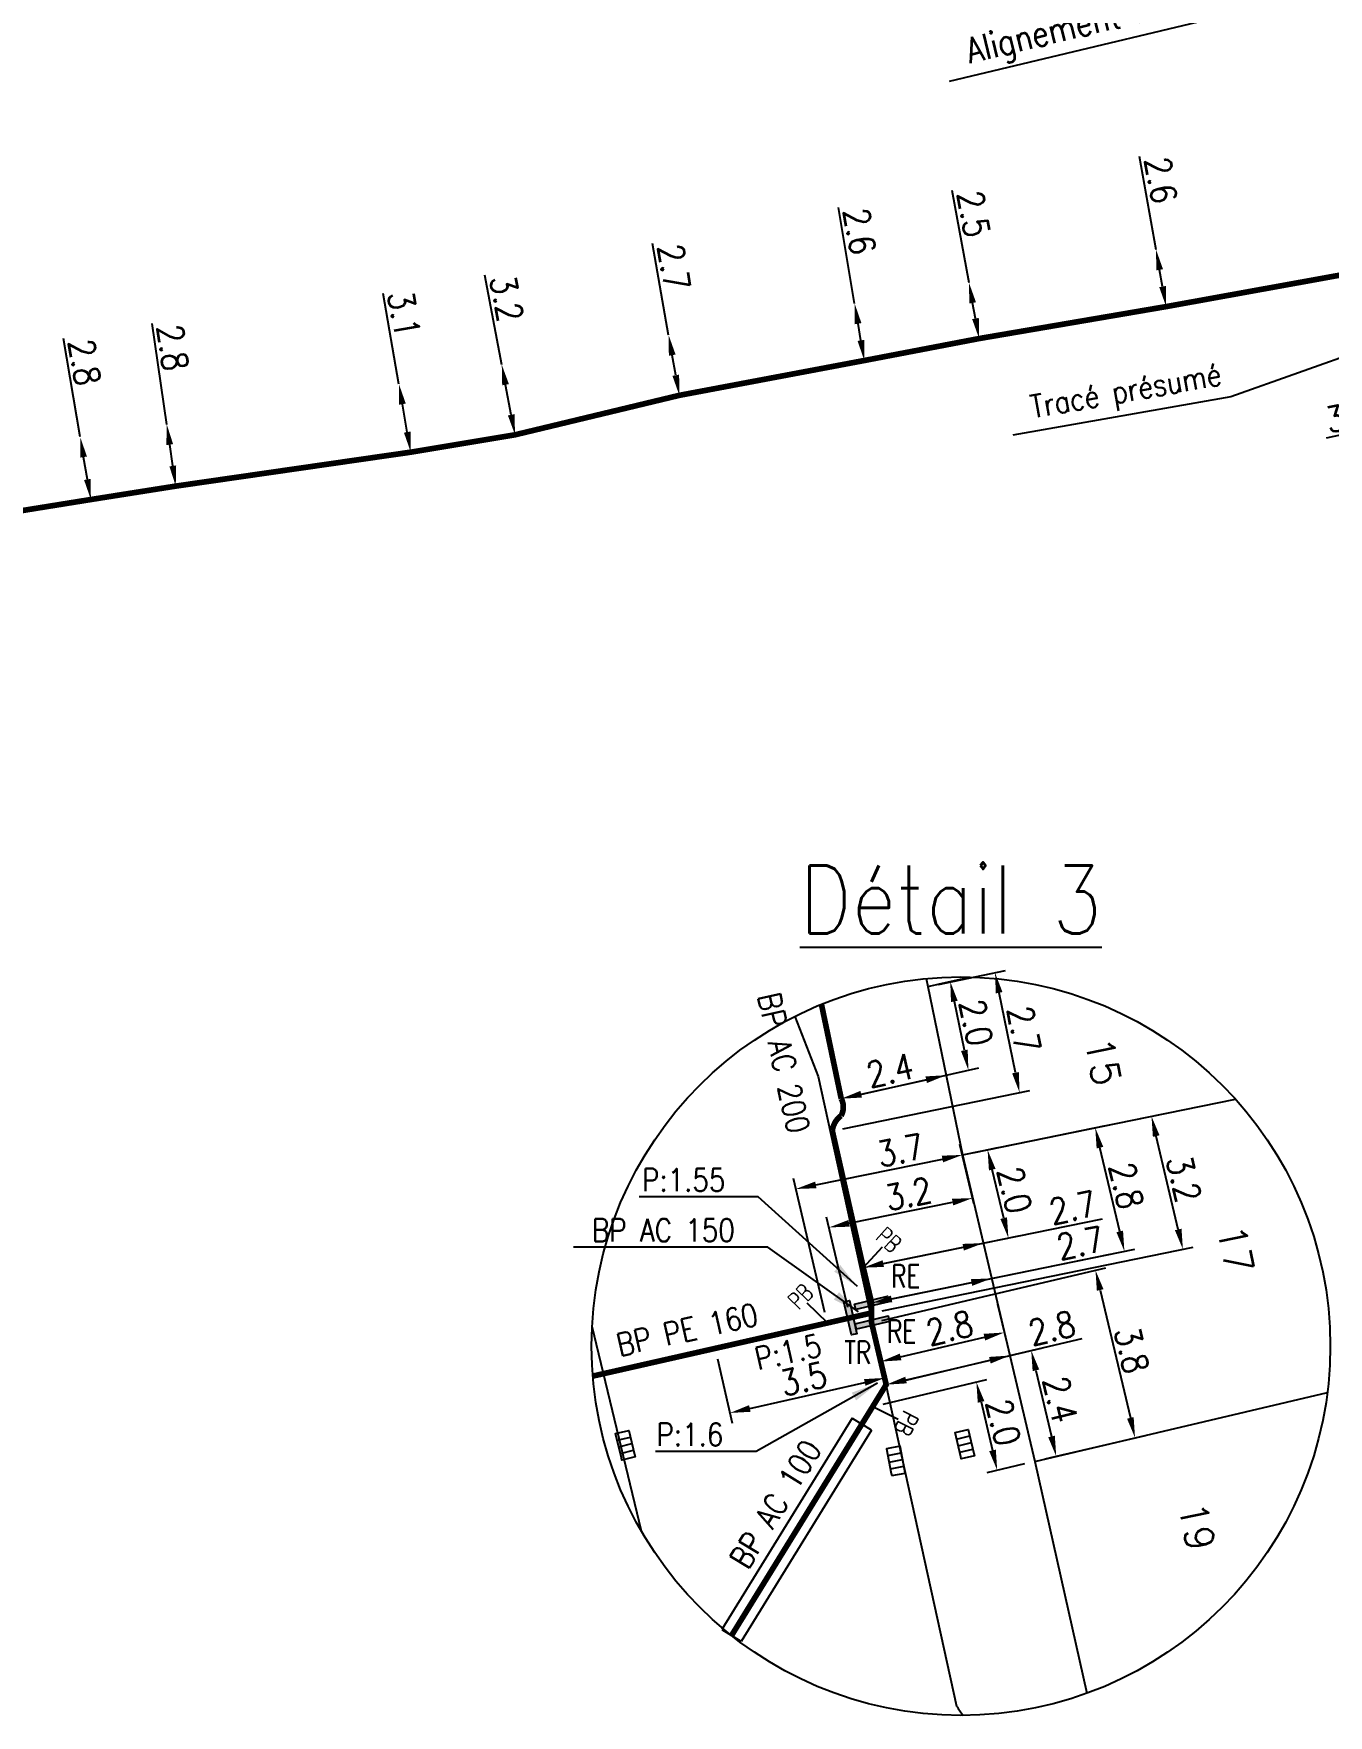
# Model space of a CAD drawing. Header units: millimetres. Extents: x 185000 to 186000, y 127990 to 129010.
# Drawn here: x 185360.6 to 185417.7, y 128002.5 to 128076.7 of the extents above; entities that cross this region are included whole.
import ezdxf
from ezdxf.enums import TextEntityAlignment as Align

# ---------------------------------------------------------------- set-up
doc = ezdxf.new("R2010")
doc.units = ezdxf.units.MM
doc.header["$PDMODE"] = 34
doc.linetypes.add('L_25_PE', pattern=[2000, 1000, 1000])
doc.layers.get('0').update_dxf_attribs({"linetype": 'CONTINUOUS'})
doc.layers.get('DEFPOINTS').update_dxf_attribs({"linetype": 'CONTINUOUS'})
for name, color, linetype in [('L_150', 1, 'CONTINUOUS'), ('L_340', 7, 'CONTINUOUS'), ('L_900', 7, 'CONTINUOUS')]:
    doc.layers.add(name, color=color, linetype=linetype)
doc.styles.add('G_ROMANS', font='ROMANS.SHX', dxfattribs={"width": 0.75})
doc.styles.get("Standard").update_dxf_attribs({"font": 'romans.shx', "width": 0.85})
doc.dimstyles.get("Standard").update_dxf_attribs({"dimtxt": 1.5, "dimasz": 1.2, "dimexe": 0.625, "dimexo": 0.625, "dimgap": 0.25, "dimtad": 1, "dimdec": 1, "dimzin": 0, "dimdsep": 46, "dimtxsty": 'Standard', "dimcen": -0.5, "dimadec": 0, "dimazin": 0, "dimtfac": 1, "dimtdec": 1, "dimtmove": 0, "dimatfit": 3, "dimfxl": 0, "dimtolj": 1, "dimtzin": 0, "dimarcsym": 0})

# ---------------------------------------------------------------- blocks, each defined once
blk = doc.blocks.new('*D2083')
at = {"layer": 'DEFPOINTS', "color": 0, "linetype": 'Continuous', "transparency": 16777216}
for p in [(185362.605, 128058.946), (185362.605, 128058.946), (185363.076, 128056.186)]:
    blk.add_point(p, dxfattribs=at)
at = {"layer": 'L_150', "color": 0, "linetype": 'Continuous', "lineweight": -2, "transparency": 16777216}
for p, q in [((185362.605, 128058.946), (185361.864, 128063.291)), ((185362.924, 128057.073), (185362.756, 128058.059))]:
    blk.add_line(p, q, dxfattribs=at)
at = {"layer": 'L_150', "color": 0, "linetype": 'Continuous', "transparency": 16777216}
for points in [[(185362.904, 128058.084), (185362.608, 128058.034), (185362.605, 128058.946)], [(185363.072, 128057.098), (185362.777, 128057.048), (185363.076, 128056.186)]]:
    blk.add_solid(points, dxfattribs=at)
at = {"layer": 'L_150', "color": 0, "linetype": 'Continuous', "transparency": 16777216, "insert": (185362.803, 128062.245), "char_height": 1.125, "attachment_point": 5, "rotation": 279.67708}
blk.add_mtext('\\A1;2.8', dxfattribs=at)
blk = doc.blocks.new('*D2084')
at = {"layer": 'DEFPOINTS', "color": 0, "linetype": 'Continuous', "transparency": 16777216}
for p in [(185366.426, 128059.5), (185366.426, 128059.5), (185366.821, 128056.778)]:
    blk.add_point(p, dxfattribs=at)
at = {"layer": 'L_150', "color": 0, "linetype": 'Continuous', "lineweight": -2, "transparency": 16777216}
for p, q in [((185366.426, 128059.5), (185365.78, 128063.959)), ((185366.691, 128057.669), (185366.555, 128058.609))]:
    blk.add_line(p, q, dxfattribs=at)
at = {"layer": 'L_150', "color": 0, "linetype": 'Continuous', "transparency": 16777216}
for points in [[(185366.704, 128058.631), (185366.407, 128058.588), (185366.426, 128059.5)], [(185366.84, 128057.691), (185366.543, 128057.648), (185366.821, 128056.778)]]:
    blk.add_solid(points, dxfattribs=at)
at = {"layer": 'L_150', "color": 0, "linetype": 'Continuous', "transparency": 16777216, "insert": (185366.692, 128062.889), "char_height": 1.125, "attachment_point": 5, "rotation": 278.25002}
blk.add_mtext('\\A1;2.8', dxfattribs=at)
blk = doc.blocks.new('*D2085')
at = {"layer": 'DEFPOINTS', "color": 0, "linetype": 'Continuous', "transparency": 16777216}
for p in [(185376.668, 128061.281), (185376.668, 128061.281), (185377.19, 128058.276)]:
    blk.add_point(p, dxfattribs=at)
at = {"layer": 'L_150', "color": 0, "linetype": 'Continuous', "lineweight": -2, "transparency": 16777216}
for p, q in [((185376.668, 128061.281), (185375.973, 128065.277)), ((185377.036, 128059.163), (185376.822, 128060.394))]:
    blk.add_line(p, q, dxfattribs=at)
at = {"layer": 'L_150', "color": 0, "linetype": 'Continuous', "transparency": 16777216}
for points in [[(185376.97, 128060.42), (185376.674, 128060.369), (185376.668, 128061.281)], [(185377.184, 128059.188), (185376.889, 128059.137), (185377.19, 128058.276)]]:
    blk.add_solid(points, dxfattribs=at)
at = {"layer": 'L_150', "color": 0, "linetype": 'Continuous', "transparency": 16777216, "insert": (185376.893, 128064.368), "char_height": 1.125, "attachment_point": 5, "rotation": 279.8636}
blk.add_mtext('\\A1;3.1', dxfattribs=at)
blk = doc.blocks.new('*D2086')
at = {"layer": 'DEFPOINTS', "color": 0, "linetype": 'Continuous', "transparency": 16777216}
for p in [(185381.205, 128062.137), (185381.205, 128062.137), (185381.789, 128059.042)]:
    blk.add_point(p, dxfattribs=at)
at = {"layer": 'L_150', "color": 0, "linetype": 'Continuous', "lineweight": -2, "transparency": 16777216}
for p, q in [((185381.205, 128062.137), (185380.46, 128066.086)), ((185381.622, 128059.926), (185381.372, 128061.253))]:
    blk.add_line(p, q, dxfattribs=at)
at = {"layer": 'L_150', "color": 0, "linetype": 'Continuous', "transparency": 16777216}
for points in [[(185381.519, 128061.28), (185381.224, 128061.225), (185381.205, 128062.137)], [(185381.77, 128059.954), (185381.475, 128059.898), (185381.789, 128059.042)]]:
    blk.add_solid(points, dxfattribs=at)
at = {"layer": 'L_150', "color": 0, "linetype": 'Continuous', "transparency": 16777216, "insert": (185381.417, 128065.057), "char_height": 1.125, "attachment_point": 5, "rotation": 280.68406}
blk.add_mtext('\\A1;3.2', dxfattribs=at)
blk = doc.blocks.new('*D2087')
at = {"layer": 'DEFPOINTS', "color": 0, "linetype": 'Continuous', "transparency": 16777216}
for p in [(185388.568, 128063.443), (185388.568, 128063.443), (185389.039, 128060.784)]:
    blk.add_point(p, dxfattribs=at)
at = {"layer": 'L_150', "color": 0, "linetype": 'Continuous', "lineweight": -2, "transparency": 16777216}
for p, q in [((185388.568, 128063.443), (185387.852, 128067.481)), ((185388.882, 128061.671), (185388.725, 128062.557))]:
    blk.add_line(p, q, dxfattribs=at)
at = {"layer": 'L_150', "color": 0, "linetype": 'Continuous', "transparency": 16777216}
for points in [[(185388.873, 128062.583), (185388.577, 128062.531), (185388.568, 128063.443)], [(185389.03, 128061.697), (185388.735, 128061.644), (185389.039, 128060.784)]]:
    blk.add_solid(points, dxfattribs=at)
at = {"layer": 'L_150', "color": 0, "linetype": 'Continuous', "transparency": 16777216, "insert": (185388.798, 128066.441), "char_height": 1.125, "attachment_point": 5, "rotation": 280.05578}
blk.add_mtext('\\A1;2.7', dxfattribs=at)
blk = doc.blocks.new('*D2088')
at = {"layer": 'DEFPOINTS', "color": 0, "linetype": 'Continuous', "transparency": 16777216}
for p in [(185396.774, 128064.835), (185396.774, 128064.835), (185397.2, 128062.321)]:
    blk.add_point(p, dxfattribs=at)
at = {"layer": 'L_150', "color": 0, "linetype": 'Continuous', "lineweight": -2, "transparency": 16777216}
for p, q in [((185396.774, 128064.835), (185396.055, 128069.072)), ((185397.05, 128063.208), (185396.924, 128063.948))]:
    blk.add_line(p, q, dxfattribs=at)
at = {"layer": 'L_150', "color": 0, "linetype": 'Continuous', "transparency": 16777216}
for points in [[(185397.072, 128063.973), (185396.777, 128063.923), (185396.774, 128064.835)], [(185397.198, 128063.233), (185396.902, 128063.183), (185397.2, 128062.321)]]:
    blk.add_solid(points, dxfattribs=at)
at = {"layer": 'L_150', "color": 0, "linetype": 'Continuous', "transparency": 16777216, "insert": (185396.994, 128068.025), "char_height": 1.125, "attachment_point": 5, "rotation": 279.62528}
blk.add_mtext('\\A1;2.6', dxfattribs=at)
blk = doc.blocks.new('*D2089')
at = {"layer": 'DEFPOINTS', "color": 0, "linetype": 'Continuous', "transparency": 16777216}
for p in [(185401.819, 128065.75), (185401.819, 128065.75), (185402.265, 128063.29)]:
    blk.add_point(p, dxfattribs=at)
at = {"layer": 'L_150', "color": 0, "linetype": 'Continuous', "lineweight": -2, "transparency": 16777216}
for p, q in [((185401.819, 128065.75), (185401.079, 128069.826)), ((185402.105, 128064.176), (185401.98, 128064.864))]:
    blk.add_line(p, q, dxfattribs=at)
at = {"layer": 'L_150', "color": 0, "linetype": 'Continuous', "transparency": 16777216}
for points in [[(185402.127, 128064.891), (185401.832, 128064.838), (185401.819, 128065.75)], [(185402.252, 128064.202), (185401.957, 128064.149), (185402.265, 128063.29)]]:
    blk.add_solid(points, dxfattribs=at)
at = {"layer": 'L_150', "color": 0, "linetype": 'Continuous', "transparency": 16777216, "insert": (185402.03, 128068.79), "char_height": 1.125, "attachment_point": 5, "rotation": 280.28281}
blk.add_mtext('\\A1;2.5', dxfattribs=at)
blk = doc.blocks.new('*D2090')
at = {"layer": 'DEFPOINTS', "color": 0, "linetype": 'Continuous', "transparency": 16777216}
for p in [(185410.072, 128067.211), (185410.072, 128067.211), (185410.516, 128064.7)]:
    blk.add_point(p, dxfattribs=at)
at = {"layer": 'L_150', "color": 0, "linetype": 'Continuous', "lineweight": -2, "transparency": 16777216}
for p, q in [((185410.072, 128067.211), (185409.344, 128071.326)), ((185410.36, 128065.586), (185410.229, 128066.325))]:
    blk.add_line(p, q, dxfattribs=at)
at = {"layer": 'L_150', "color": 0, "linetype": 'Continuous', "transparency": 16777216}
for points in [[(185410.377, 128066.351), (185410.081, 128066.299), (185410.072, 128067.211)], [(185410.507, 128065.612), (185410.212, 128065.56), (185410.516, 128064.7)]]:
    blk.add_solid(points, dxfattribs=at)
at = {"layer": 'L_150', "color": 0, "linetype": 'Continuous', "transparency": 16777216, "insert": (185410.289, 128070.285), "char_height": 1.125, "attachment_point": 5, "rotation": 280.03785}
blk.add_mtext('\\A1;2.6', dxfattribs=at)
blk = doc.blocks.new('*D2383')
at = {"layer": 'DEFPOINTS', "color": 0, "linetype": 'Continuous', "transparency": 16777216}
for p in [(185426.829, 128060.927), (185423.899, 128060.283), (185424.006, 128059.795)]:
    blk.add_point(p, dxfattribs=at)
at = {"layer": 'L_150', "color": 0, "linetype": 'Continuous', "lineweight": -2, "transparency": 16777216}
for p, q in [((185423.899, 128060.283), (185417.573, 128058.895)), ((185423.906, 128060.253), (185423.798, 128060.741)), ((185425.95, 128060.734), (185424.778, 128060.476))]:
    blk.add_line(p, q, dxfattribs=at)
at = {"layer": 'L_150', "color": 0, "linetype": 'Continuous', "transparency": 16777216}
for points in [[(185425.918, 128060.88), (185425.982, 128060.587), (185426.829, 128060.927)], [(185424.746, 128060.623), (185424.81, 128060.33), (185423.899, 128060.283)]]:
    blk.add_solid(points, dxfattribs=at)
at = {"layer": 'L_150', "color": 0, "linetype": 'Continuous', "transparency": 16777216, "insert": (185418.574, 128059.882), "char_height": 1.125, "attachment_point": 5, "rotation": 12.38368}
blk.add_mtext('\\A1;3.0', dxfattribs=at)
blk = doc.blocks.new('*D1586')
at = {"layer": 'DEFPOINTS', "color": 0, "linetype": 'Continuous', "transparency": 16777216}
for p in [(185419.666, 128079.112), (185419.666, 128079.112), (185420.449, 128079.277)]:
    blk.add_point(p, dxfattribs=at)
at = {"layer": 'L_340', "color": 0, "linetype": 'Continuous', "lineweight": -2, "transparency": 16777216}
for p, q in [((185420.347, 128079.734), (185420.342, 128079.756)), ((185420.444, 128079.298), (185421.319, 128079.508)), ((185418.791, 128078.903), (185400.943, 128074.635)), ((185420.444, 128079.298), (185419.666, 128079.112))]:
    blk.add_line(p, q, dxfattribs=at)
at = {"layer": 'L_340', "color": 0, "linetype": 'Continuous', "transparency": 16777216}
blk.add_solid([(185418.756, 128079.049), (185418.825, 128078.757), (185419.666, 128079.112)], dxfattribs=at)
at = {"layer": 'L_340', "color": 0, "linetype": 'Continuous', "transparency": 16777216, "insert": (185409.211, 128077.576), "char_height": 1.125, "attachment_point": 5, "rotation": 13.44789}
blk.add_mtext('\\A1;Alignement mitoyenneté', dxfattribs=at)
blk = doc.blocks.new('_None')
blk = doc.blocks.new('L_340_19')
at = {"linetype": 'Continuous'}
blk.add_hatch(color=0, dxfattribs=at).paths.add_polyline_path([(0.125, 0.75), (-0.125, 0.75), (-0.125, -0.75), (0.125, -0.75)])
at = {"color": 0, "linetype": 'Continuous'}
blk.add_lwpolyline([(-0.125, 0.75), (0.125, 0.75), (0.125, -0.75), (-0.125, -0.75)], close=True, dxfattribs=at)
at = {"color": 0, "linetype": 'Continuous', "width": 0.75}
for tag, height, flags, p in [('TR', 1, 8, (0, 1.981)), ('DEF_LEG', 1.2, 3, (0, -5)), ('DEF_COUP', 1.2, 3, (0, -7.5)), ('DEF_TYPE', 1.2, 3, (0, -10))]:
    blk.add_attdef(tag, text='', height=height, dxfattribs=dict(at, flags=flags)).set_placement(p, align=Align.MIDDLE)
blk = doc.blocks.new('L_340_13')
at = {"color": 0, "linetype": 'Continuous', "flags": 128}
blk.add_lwpolyline([(0, 0), (0, 1.25)], dxfattribs=at)
at = {"color": 0, "linetype": 'Continuous', "style": 'G_ROMANS', "width": 0.75}
blk.add_text('PB', height=0.75, dxfattribs=at).set_placement((0, 1.663), align=Align.MIDDLE)
at = {"color": 0, "linetype": 'Continuous', "width": 0.75, "flags": 3}
for tag, p in [('DEF_LEG', (0, -10)), ('DEF_COUP', (0, -12.5)), ('DEF_TYPE', (0, -15))]:
    blk.add_attdef(tag, text='', height=1.2, dxfattribs=at).set_placement(p, align=Align.MIDDLE)
blk = doc.blocks.new('L_340_20')
at = {"linetype": 'Continuous'}
blk.add_hatch(color=0, dxfattribs=at).paths.add_polyline_path([(0.125, 0.75), (-0.125, 0.75), (-0.125, -0.75), (0.125, -0.75)])
at = {"color": 0, "linetype": 'Continuous'}
blk.add_lwpolyline([(-0.125, 0.75), (0.125, 0.75), (0.125, -0.75), (-0.125, -0.75)], close=True, dxfattribs=at)
at = {"color": 0, "linetype": 'Continuous', "width": 0.75}
for tag, height, flags, p in [('RE', 1, 8, (0, 2.189)), ('DEF_LEG', 1.2, 3, (0, -5)), ('DEF_COUP', 1.2, 3, (0, -7.5)), ('DEF_TYPE', 1.2, 3, (0, -10))]:
    blk.add_attdef(tag, text='', height=height, dxfattribs=dict(at, flags=flags)).set_placement(p, align=Align.MIDDLE)
blk = doc.blocks.new('*D2436')
at = {"layer": 'DEFPOINTS', "color": 0, "linetype": 'Continuous', "transparency": 16777216}
for p in [(185400.992, 128034.916), (185400.007, 128034.696), (185396.182, 128029.744)]:
    blk.add_point(p, dxfattribs=at)
at = {"layer": 'L_900', "color": 0, "linetype": 'Continuous', "lineweight": -2, "transparency": 16777216}
for p, q in [((185400.464, 128034.799), (185401.449, 128035.019)), ((185401.613, 128031.879), (185401.172, 128034.035)), ((185396.64, 128029.846), (185402.251, 128031.1))]:
    blk.add_line(p, q, dxfattribs=at)
at = {"layer": 'L_900', "color": 0, "linetype": 'Continuous', "transparency": 16777216}
for points in [[(185401.319, 128034.065), (185401.025, 128034.005), (185400.992, 128034.916)], [(185401.76, 128031.909), (185401.466, 128031.849), (185401.793, 128030.998)]]:
    blk.add_solid(points, dxfattribs=at)
at = {"layer": 'L_900', "color": 0, "linetype": 'Continuous', "transparency": 16777216, "insert": (185402.127, 128033.107), "char_height": 1.125, "attachment_point": 5, "rotation": 281.56047}
blk.add_mtext('\\A1;2.0', dxfattribs=at)
blk = doc.blocks.new('*D2437')
at = {"layer": 'DEFPOINTS', "color": 0, "linetype": 'Continuous', "transparency": 16777216}
for p in [(185400.808, 128030.777), (185400.808, 128030.777), (185396.182, 128029.744)]:
    blk.add_point(p, dxfattribs=at)
at = {"layer": 'L_900', "color": 0, "linetype": 'Continuous', "lineweight": -2, "transparency": 16777216}
blk.add_line((185397.061, 128029.94), (185399.93, 128030.581), dxfattribs=at)
at = {"layer": 'L_900', "color": 0, "linetype": 'Continuous', "transparency": 16777216}
for points in [[(185399.897, 128030.728), (185399.963, 128030.435), (185400.808, 128030.777)], [(185397.028, 128030.087), (185397.093, 128029.794), (185396.182, 128029.744)]]:
    blk.add_solid(points, dxfattribs=at)
at = {"layer": 'L_900', "color": 0, "linetype": 'Continuous', "transparency": 16777216, "insert": (185398.332, 128030.993), "char_height": 1.125, "attachment_point": 5, "rotation": 12.59387}
blk.add_mtext('\\A1;2.4', dxfattribs=at)
blk = doc.blocks.new('*D2438')
at = {"layer": 'DEFPOINTS', "color": 0, "linetype": 'Continuous', "transparency": 16777216}
for p in [(185402.638, 128027.489), (185401.528, 128027.262), (185397.155, 128022.286)]:
    blk.add_point(p, dxfattribs=at)
at = {"layer": 'L_900', "color": 0, "linetype": 'Continuous', "lineweight": -2, "transparency": 16777216}
for p, q in [((185401.987, 128027.356), (185403.098, 128027.583)), ((185403.35, 128024.472), (185402.845, 128026.613)), ((185397.615, 128022.38), (185404.016, 128023.69))]:
    blk.add_line(p, q, dxfattribs=at)
at = {"layer": 'L_900', "color": 0, "linetype": 'Continuous', "transparency": 16777216}
for points in [[(185402.991, 128026.647), (185402.699, 128026.578), (185402.638, 128027.489)], [(185403.496, 128024.506), (185403.204, 128024.437), (185403.557, 128023.596)]]:
    blk.add_solid(points, dxfattribs=at)
at = {"layer": 'L_900', "color": 0, "linetype": 'Continuous', "transparency": 16777216, "insert": (185403.827, 128025.714), "char_height": 1.125, "attachment_point": 5, "rotation": 283.27088}
blk.add_mtext('\\A1;2.0', dxfattribs=at)
blk = doc.blocks.new('*D2439')
at = {"layer": 'DEFPOINTS', "color": 0, "linetype": 'Continuous', "transparency": 16777216}
for p in [(185402.446, 128023.368), (185402.446, 128023.368), (185397.155, 128022.286)]:
    blk.add_point(p, dxfattribs=at)
at = {"layer": 'L_900', "color": 0, "linetype": 'Continuous', "lineweight": -2, "transparency": 16777216}
for p, q in [((185402.446, 128023.368), (185407.707, 128024.445)), ((185398.037, 128022.467), (185401.564, 128023.188))]:
    blk.add_line(p, q, dxfattribs=at)
at = {"layer": 'L_900', "color": 0, "linetype": 'Continuous', "transparency": 16777216}
for points in [[(185401.534, 128023.335), (185401.594, 128023.041), (185402.446, 128023.368)], [(185398.007, 128022.614), (185398.067, 128022.32), (185397.155, 128022.286)]]:
    blk.add_solid(points, dxfattribs=at)
at = {"layer": 'L_900', "color": 0, "linetype": 'Continuous', "transparency": 16777216, "insert": (185406.392, 128024.941), "char_height": 1.125, "attachment_point": 5, "rotation": 11.56047}
blk.add_mtext('\\A1;2.7', dxfattribs=at)
blk = doc.blocks.new('*D2440')
at = {"layer": 'DEFPOINTS', "color": 0, "linetype": 'Continuous', "transparency": 16777216}
for p in [(185407.389, 128028.461), (185401.528, 128027.262), (185397.523, 128020.729)]:
    blk.add_point(p, dxfattribs=at)
at = {"layer": 'L_900', "color": 0, "linetype": 'Continuous', "lineweight": -2, "transparency": 16777216}
for p, q in [((185401.987, 128027.356), (185407.849, 128028.555)), ((185408.468, 128023.886), (185407.596, 128027.585)), ((185397.982, 128020.823), (185409.134, 128023.104))]:
    blk.add_line(p, q, dxfattribs=at)
at = {"layer": 'L_900', "color": 0, "linetype": 'Continuous', "transparency": 16777216}
for points in [[(185407.742, 128027.619), (185407.45, 128027.55), (185407.389, 128028.461)], [(185408.614, 128023.92), (185408.322, 128023.852), (185408.675, 128023.01)]]:
    blk.add_solid(points, dxfattribs=at)
at = {"layer": 'L_900', "color": 0, "linetype": 'Continuous', "transparency": 16777216, "insert": (185408.762, 128025.907), "char_height": 1.125, "attachment_point": 5, "rotation": 283.27088}
blk.add_mtext('\\A1;2.8', dxfattribs=at)
blk = doc.blocks.new('*D2441')
at = {"layer": 'DEFPOINTS', "color": 0, "linetype": 'Continuous', "transparency": 16777216}
for p in [(185402.813, 128021.811), (185402.813, 128021.811), (185397.523, 128020.729)]:
    blk.add_point(p, dxfattribs=at)
at = {"layer": 'L_900', "color": 0, "linetype": 'Continuous', "lineweight": -2, "transparency": 16777216}
for p, q in [((185402.813, 128021.811), (185408.041, 128022.881)), ((185398.404, 128020.909), (185401.931, 128021.631))]:
    blk.add_line(p, q, dxfattribs=at)
at = {"layer": 'L_900', "color": 0, "linetype": 'Continuous', "transparency": 16777216}
for points in [[(185401.901, 128021.778), (185401.961, 128021.484), (185402.813, 128021.811)], [(185398.374, 128021.056), (185398.434, 128020.762), (185397.523, 128020.729)]]:
    blk.add_solid(points, dxfattribs=at)
at = {"layer": 'L_900', "color": 0, "linetype": 'Continuous', "transparency": 16777216, "insert": (185406.726, 128023.377), "char_height": 1.125, "attachment_point": 5, "rotation": 11.56047}
blk.add_mtext('\\A1;2.7', dxfattribs=at)
blk = doc.blocks.new('*D2442')
at = {"layer": 'DEFPOINTS', "color": 0, "linetype": 'Continuous', "transparency": 16777216}
for p in [(185398.165, 128017.122), (185404.718, 128013.735), (185405.667, 128013.959)]:
    blk.add_point(p, dxfattribs=at)
at = {"layer": 'L_900', "color": 0, "linetype": 'Continuous', "lineweight": -2, "transparency": 16777216}
for p, q in [((185398.622, 128017.229), (185405.021, 128018.739)), ((185404.772, 128017.755), (185405.46, 128014.835)), ((185405.174, 128013.843), (185406.123, 128014.067))]:
    blk.add_line(p, q, dxfattribs=at)
at = {"layer": 'L_900', "color": 0, "linetype": 'Continuous', "transparency": 16777216}
for points in [[(185404.918, 128017.789), (185404.626, 128017.721), (185404.565, 128018.631)], [(185405.606, 128014.87), (185405.314, 128014.801), (185405.667, 128013.959)]]:
    blk.add_solid(points, dxfattribs=at)
at = {"layer": 'L_900', "color": 0, "linetype": 'Continuous', "transparency": 16777216, "insert": (185405.846, 128016.467), "char_height": 1.125, "attachment_point": 5, "rotation": 283.27088}
blk.add_mtext('\\A1;2.4', dxfattribs=at)
blk = doc.blocks.new('*D2443')
at = {"layer": 'DEFPOINTS', "color": 0, "linetype": 'Continuous', "transparency": 16777216}
for p in [(185403.616, 128018.407), (185403.616, 128018.407), (185398.165, 128017.122)]:
    blk.add_point(p, dxfattribs=at)
at = {"layer": 'L_900', "color": 0, "linetype": 'Continuous', "lineweight": -2, "transparency": 16777216}
for p, q in [((185403.616, 128018.407), (185406.807, 128019.16)), ((185399.041, 128017.328), (185402.74, 128018.201))]:
    blk.add_line(p, q, dxfattribs=at)
at = {"layer": 'L_900', "color": 0, "linetype": 'Continuous', "transparency": 16777216}
for points in [[(185402.705, 128018.347), (185402.774, 128018.055), (185403.616, 128018.407)], [(185399.007, 128017.474), (185399.076, 128017.182), (185398.165, 128017.122)]]:
    blk.add_solid(points, dxfattribs=at)
at = {"layer": 'L_900', "color": 0, "linetype": 'Continuous', "transparency": 16777216, "insert": (185405.477, 128019.617), "char_height": 1.125, "attachment_point": 5, "rotation": 13.27088}
blk.add_mtext('\\A1;2.8', dxfattribs=at)
blk = doc.blocks.new('*D2444')
at = {"layer": 'DEFPOINTS', "color": 0, "linetype": 'Continuous', "transparency": 16777216}
for p in [(185397.523, 128019.847), (185409.144, 128014.779), (185404.718, 128013.735)]:
    blk.add_point(p, dxfattribs=at)
at = {"layer": 'L_900', "color": 0, "linetype": 'Continuous', "lineweight": -2, "transparency": 16777216}
for p, q in [((185397.979, 128019.954), (185407.855, 128022.284)), ((185407.606, 128021.3), (185408.937, 128015.655)), ((185405.174, 128013.843), (185409.6, 128014.887))]:
    blk.add_line(p, q, dxfattribs=at)
at = {"layer": 'L_900', "color": 0, "linetype": 'Continuous', "transparency": 16777216}
for points in [[(185407.752, 128021.335), (185407.46, 128021.266), (185407.399, 128022.176)], [(185409.083, 128015.69), (185408.791, 128015.621), (185409.144, 128014.779)]]:
    blk.add_solid(points, dxfattribs=at)
at = {"layer": 'L_900', "color": 0, "linetype": 'Continuous', "transparency": 16777216, "insert": (185409.001, 128018.65), "char_height": 1.125, "attachment_point": 5, "rotation": 283.27088}
blk.add_mtext('\\A1;3.8', dxfattribs=at)
blk = doc.blocks.new('*D2445')
at = {"layer": 'DEFPOINTS', "color": 0, "linetype": 'Continuous', "transparency": 16777216}
for p in [(185402.973, 128021.132), (185397.523, 128019.847), (185403.375, 128019.426)]:
    blk.add_point(p, dxfattribs=at)
at = {"layer": 'L_900', "color": 0, "linetype": 'Continuous', "lineweight": -2, "transparency": 16777216}
for p, q in [((185403.081, 128020.676), (185403.483, 128018.97)), ((185397.63, 128019.391), (185398.033, 128017.685)), ((185398.801, 128018.348), (185402.5, 128019.22))]:
    blk.add_line(p, q, dxfattribs=at)
at = {"layer": 'L_900', "color": 0, "linetype": 'Continuous', "transparency": 16777216}
for points in [[(185402.465, 128019.366), (185402.534, 128019.074), (185403.375, 128019.426)], [(185398.767, 128018.494), (185398.835, 128018.202), (185397.925, 128018.141)]]:
    blk.add_solid(points, dxfattribs=at)
at = {"layer": 'L_900', "color": 0, "linetype": 'Continuous', "transparency": 16777216, "insert": (185400.963, 128019.628), "char_height": 1.125, "attachment_point": 5, "rotation": 13.27088}
blk.add_mtext('\\A1;2.8', dxfattribs=at)
blk = doc.blocks.new('*D2446')
at = {"layer": 'DEFPOINTS', "color": 0, "linetype": 'Continuous', "transparency": 16777216}
for p in [(185409.871, 128028.968), (185401.528, 128027.262), (185397.523, 128020.288)]:
    blk.add_point(p, dxfattribs=at)
at = {"layer": 'L_900', "color": 0, "linetype": 'Continuous', "lineweight": -2, "transparency": 16777216}
for p, q in [((185401.987, 128027.356), (185410.331, 128029.062)), ((185411.049, 128023.973), (185410.078, 128028.092)), ((185397.982, 128020.382), (185411.715, 128023.191))]:
    blk.add_line(p, q, dxfattribs=at)
at = {"layer": 'L_900', "color": 0, "linetype": 'Continuous', "transparency": 16777216}
for points in [[(185410.224, 128028.127), (185409.932, 128028.058), (185409.871, 128028.968)], [(185411.195, 128024.007), (185410.903, 128023.939), (185411.256, 128023.097)]]:
    blk.add_solid(points, dxfattribs=at)
at = {"layer": 'L_900', "color": 0, "linetype": 'Continuous', "transparency": 16777216, "insert": (185411.293, 128026.205), "char_height": 1.125, "attachment_point": 5, "rotation": 283.27088}
blk.add_mtext('\\A1;3.2', dxfattribs=at)
blk = doc.blocks.new('*D2447')
at = {"layer": 'DEFPOINTS', "color": 0, "linetype": 'Continuous', "transparency": 16777216}
for p in [(185401.528, 128027.262), (185401.977, 128025.358), (185396.587, 128020.076)]:
    blk.add_point(p, dxfattribs=at)
at = {"layer": 'L_900', "color": 0, "linetype": 'Continuous', "lineweight": -2, "transparency": 16777216}
for p, q in [((185401.635, 128026.805), (185402.084, 128024.901)), ((185396.528, 128024.243), (185401.095, 128025.177)), ((185396.479, 128020.532), (185395.539, 128024.519))]:
    blk.add_line(p, q, dxfattribs=at)
at = {"layer": 'L_900', "color": 0, "linetype": 'Continuous', "transparency": 16777216}
for points in [[(185401.065, 128025.324), (185401.125, 128025.031), (185401.977, 128025.358)], [(185396.498, 128024.39), (185396.558, 128024.096), (185395.646, 128024.063)]]:
    blk.add_solid(points, dxfattribs=at)
at = {"layer": 'L_900', "color": 0, "linetype": 'Continuous', "transparency": 16777216, "insert": (185399.145, 128025.544), "char_height": 1.125, "attachment_point": 5, "rotation": 11.56047}
blk.add_mtext('\\A1;3.2', dxfattribs=at)
blk = doc.blocks.new('*D2448')
at = {"layer": 'DEFPOINTS', "color": 0, "linetype": 'Continuous', "transparency": 16777216}
for p in [(185401.528, 128027.262), (185402.139, 128024.668), (185395.572, 128019.846)]:
    blk.add_point(p, dxfattribs=at)
at = {"layer": 'L_900', "color": 0, "linetype": 'Continuous', "lineweight": -2, "transparency": 16777216}
for p, q in [((185402.032, 128025.125), (185401.42, 128027.718)), ((185395.06, 128025.939), (185400.646, 128027.081)), ((185395.465, 128020.303), (185394.07, 128026.215))]:
    blk.add_line(p, q, dxfattribs=at)
at = {"layer": 'L_900', "color": 0, "linetype": 'Continuous', "transparency": 16777216}
for points in [[(185400.616, 128027.228), (185400.676, 128026.934), (185401.528, 128027.262)], [(185395.03, 128026.085), (185395.09, 128025.792), (185394.178, 128025.758)]]:
    blk.add_solid(points, dxfattribs=at)
at = {"layer": 'L_900', "color": 0, "linetype": 'Continuous', "transparency": 16777216, "insert": (185398.787, 128027.466), "char_height": 1.125, "attachment_point": 5, "rotation": 11.56047}
blk.add_mtext('\\A1;3.7', dxfattribs=at)
blk = doc.blocks.new('*D2449')
at = {"layer": 'DEFPOINTS', "color": 0, "linetype": 'Continuous', "transparency": 16777216}
for p in [(185397.573, 128016.16), (185403.063, 128013.345), (185404.718, 128013.735)]:
    blk.add_point(p, dxfattribs=at)
at = {"layer": 'L_900', "color": 0, "linetype": 'Continuous', "lineweight": -2, "transparency": 16777216}
for p, q in [((185398.029, 128016.267), (185402.601, 128017.346)), ((185402.351, 128016.362), (185402.856, 128014.221)), ((185404.262, 128013.628), (185402.607, 128013.237))]:
    blk.add_line(p, q, dxfattribs=at)
at = {"layer": 'L_900', "color": 0, "linetype": 'Continuous', "transparency": 16777216}
for points in [[(185402.497, 128016.397), (185402.205, 128016.328), (185402.145, 128017.238)], [(185403.002, 128014.255), (185402.71, 128014.187), (185403.063, 128013.345)]]:
    blk.add_solid(points, dxfattribs=at)
at = {"layer": 'L_900', "color": 0, "linetype": 'Continuous', "transparency": 16777216, "insert": (185403.334, 128015.464), "char_height": 1.125, "attachment_point": 5, "rotation": 283.27088}
blk.add_mtext('\\A1;2.0', dxfattribs=at)
blk = doc.blocks.new('*D2434')
at = {"layer": 'DEFPOINTS', "color": 0, "linetype": 'Continuous', "transparency": 16777216}
for p in [(185390.625, 128018.725), (185398.098, 128017.42), (185398.165, 128017.122)]:
    blk.add_point(p, dxfattribs=at)
at = {"layer": 'L_900', "color": 0, "linetype": 'Continuous', "lineweight": -2, "transparency": 16777216}
for p, q in [((185390.728, 128018.268), (185391.374, 128015.417)), ((185398.062, 128017.579), (185397.994, 128017.877)), ((185392.149, 128016.073), (185397.22, 128017.221))]:
    blk.add_line(p, q, dxfattribs=at)
at = {"layer": 'L_900', "color": 0, "linetype": 'Continuous', "transparency": 16777216}
for points in [[(185397.187, 128017.368), (185397.253, 128017.075), (185398.098, 128017.42)], [(185392.115, 128016.219), (185392.182, 128015.926), (185391.271, 128015.874)]]:
    blk.add_solid(points, dxfattribs=at)
at = {"layer": 'L_900', "color": 0, "linetype": 'Continuous', "transparency": 16777216, "insert": (185394.519, 128017.378), "char_height": 1.125, "attachment_point": 5, "rotation": 12.76292}
blk.add_mtext('\\A1;3.5', dxfattribs=at)
blk = doc.blocks.new('*D2435')
at = {"layer": 'DEFPOINTS', "color": 0, "linetype": 'Continuous', "transparency": 16777216}
for p in [(185402.968, 128035.302), (185400.007, 128034.696), (185395.79, 128028.322)]:
    blk.add_point(p, dxfattribs=at)
at = {"layer": 'L_900', "color": 0, "linetype": 'Continuous', "lineweight": -2, "transparency": 16777216}
for p, q in [((185400.466, 128034.79), (185403.427, 128035.396)), ((185403.869, 128030.893), (185403.148, 128034.42)), ((185396.249, 128028.416), (185404.509, 128030.105))]:
    blk.add_line(p, q, dxfattribs=at)
at = {"layer": 'L_900', "color": 0, "linetype": 'Continuous', "transparency": 16777216}
for points in [[(185403.295, 128034.45), (185403.001, 128034.39), (185402.968, 128035.302)], [(185404.016, 128030.923), (185403.722, 128030.863), (185404.05, 128030.012)]]:
    blk.add_solid(points, dxfattribs=at)
at = {"layer": 'L_900', "color": 0, "linetype": 'Continuous', "transparency": 16777216, "insert": (185404.243, 128032.807), "char_height": 1.125, "attachment_point": 5, "rotation": 281.56047}
blk.add_mtext('\\A1;2.7', dxfattribs=at)

msp = doc.modelspace()

# ---------------------------------------------------------------- linework, layer by layer
at = {"layer": 'L_150', "linetype": 'L_25_PE', "const_width": 0.25, "flags": 128}
msp.add_lwpolyline([(185000, 128054.583), (185006.421, 128052.182), (185021.372, 128047.031), (185027.242, 128044.776), (185027.242, 128044.776), (185035.217, 128042.307), (185045.67, 128038.9), (185056.151, 128036.697), (185060.582, 128035.409), (185064.09, 128035.088), (185072.201, 128033.845), (185079.126, 128033.028), (185092.459, 128031.377), (185103.447, 128029.861), (185110.203, 128029.368), (185125.441, 128028.467), (185145.75, 128026.309), (185150.415, 128026.202), (185159.105, 128025.505), (185162.245, 128025.253), (185164.382, 128021.484), (185174.717, 128020.34), (185188.076, 128019.604), (185205.779, 128019.735), (185217.133, 128020.106), (185219.833, 128020.195), (185234.638, 128022.657), (185242.485, 128024.054), (185248.932, 128025.157), (185257.173, 128026.903), (185259.49, 128030.858), (185267.494, 128032.945), (185268.632, 128033.183), (185268.865, 128033.231), (185275.145, 128034.539), (185282.816, 128036.223), (185294.662, 128038.944), (185300.31, 128040.566), (185307.305, 128042.754), (185314.228, 128044.793), (185329.748, 128049.286), (185331.197, 128049.483), (185332.17, 128049.615), (185333.945, 128051.812), (185338.36, 128052.293), (185343.663, 128053.129), (185357.769, 128055.332), (185363.076, 128056.186), (185366.821, 128056.778), (185377.19, 128058.276), (185381.789, 128059.042), (185389.039, 128060.784), (185397.2, 128062.321), (185402.265, 128063.29), (185410.516, 128064.7), (185420.294, 128066.47), (185429.378, 128068.528), (185429.763, 128068.615)], dxfattribs=at)
at = {"layer": 'L_900', "color": 252}
for p, q in [((185400.007, 128034.696), (185401.862, 128035.111)), ((185401.528, 128027.262), (185413.572, 128029.725)), ((185404.718, 128013.735), (185417.629, 128016.78)), ((185386.297, 128014.674), (185386.881, 128014.813)), ((185401.273, 128014.722), (185401.857, 128014.858)), ((185386.366, 128014.382), (185386.95, 128014.521)), ((185386.436, 128014.09), (185387.02, 128014.229)), ((185398.242, 128013.996), (185398.831, 128014.108)), ((185401.341, 128014.43), (185401.925, 128014.566)), ((185401.409, 128014.138), (185401.993, 128014.274)), ((185398.298, 128013.701), (185398.887, 128013.814)), ((185398.354, 128013.407), (185398.944, 128013.519)), ((185398.391, 128013.21), (185398.41, 128013.112))]:
    msp.add_line(p, q, dxfattribs=at)
at = {"layer": 'L_900', "color": 7, "linetype": 'CONTINUOUS'}
for p, q in [((185396.664, 128015.638), (185390.917, 128006.316)), ((185396.664, 128015.638), (185397.089, 128015.376)), ((185397.515, 128015.113), (185391.768, 128005.791)), ((185397.515, 128015.113), (185397.089, 128015.376)), ((185390.917, 128006.316), (185391.343, 128006.053)), ((185391.768, 128005.791), (185391.343, 128006.053))]:
    msp.add_line(p, q, dxfattribs=at)
at = {"layer": 'L_900', "color": 252, "flags": 128}
for points in [[(185399.929, 128035.043), (185400.007, 128034.696), (185401.528, 128027.262), (185404.718, 128013.735), (185407.015, 128003.503)], [(185387.366, 128010.653), (185385.194, 128019.697)]]:
    msp.add_lwpolyline(points, dxfattribs=at)
at = {"layer": 'L_900', "color": 1, "linetype": 'Continuous', "const_width": 0.25, "flags": 128}
msp.add_lwpolyline([(185395.309, 128033.908), (185396.182, 128029.744), (185396.182, 128029.744, -0.256817), (185396.174, 128028.992, 0.21467), (185395.79, 128028.322), (185395.79, 128028.322), (185397.155, 128022.286), (185397.523, 128020.729), (185397.523, 128020.288), (185397.523, 128019.847), (185398.165, 128017.122), (185397.573, 128016.16), (185391.343, 128006.053)], format="xyb", dxfattribs=at)
at = {"layer": 'L_900', "color": 252, "flags": 128}
msp.add_lwpolyline([(185394.135, 128033.375), (185395.169, 128030.721), (185401.274, 128002.935, 0.014513), (185401.557, 128002.529, 0.014513)], format="xyb", dxfattribs=at)
at = {"layer": 'L_900', "color": 1, "linetype": 'Continuous', "const_width": 0.25, "flags": 128}
for points in [[(185385.224, 128017.502), (185390.625, 128018.725), (185395.572, 128019.846), (185396.587, 128020.076)], [(185396.587, 128020.076), (185397.523, 128020.288)]]:
    msp.add_lwpolyline(points, dxfattribs=at)
at = {"layer": 'L_900', "color": 252}
for points in [[(185386.482, 128013.896), (185386.228, 128014.966), (185386.811, 128015.105), (185387.066, 128014.034), (185387.089, 128013.937), (185386.505, 128013.798)], [(185401.454, 128013.943), (185401.205, 128015.014), (185401.789, 128015.15), (185402.038, 128014.079), (185402.061, 128013.982), (185401.477, 128013.846)]]:
    msp.add_lwpolyline(points, close=True, dxfattribs=at)
msp.add_lwpolyline([(185398.41, 128013.112), (185399, 128013.224), (185398.981, 128013.322), (185398.775, 128014.403), (185398.186, 128014.291), (185398.391, 128013.21)], dxfattribs=at)
at = {"layer": 'L_900'}
msp.add_circle((185401.464, 128018.822), 16.294, dxfattribs=at)

# ---------------------------------------------------------------- block references
for p, rotation in [((185397.155, 128022.286), 317.6378774925079), ((185395.572, 128019.846), 45.46768021168464), ((185397.573, 128016.16), 243.5056993758861)]:
    msp.add_blockref('L_340_13', p, dxfattribs=dict(at, rotation=rotation))
ref = msp.add_blockref('L_340_20', (185397.523, 128020.729), dxfattribs=dict(at, rotation=103.2708785857108))
ref.add_attrib('RE', 'RE', dxfattribs={"layer": '0', "color": 0, "linetype": 'Continuous', "height": 1, "width": 0.75}).set_placement((185399.027, 128021.915), align=Align.MIDDLE)
ref = msp.add_blockref('L_340_19', (185396.587, 128020.076), dxfattribs=dict(at, rotation=12.76291706419602))
ref.add_attrib('TR', 'TR', dxfattribs={"layer": '0', "color": 0, "linetype": 'Continuous', "height": 1, "width": 0.75}).set_placement((185396.911, 128018.538), align=Align.MIDDLE)
ref = msp.add_blockref('L_340_20', (185397.555, 128019.86), dxfattribs=dict(at, rotation=103.2708785857108))
ref.add_attrib('RE', 'RE', dxfattribs={"layer": '0', "color": 0, "linetype": 'Continuous', "height": 1, "width": 0.75}).set_placement((185398.846, 128019.473), align=Align.MIDDLE)

# ---------------------------------------------------------------- texts
at = {"layer": 'L_150', "linetype": 'Continuous', "insert": (185412.961, 128061.576), "char_height": 1, "attachment_point": 6, "rotation": 9.96586}
msp.add_mtext('Tracé présumé', dxfattribs=at)
at = {"layer": 'L_900', "color": 1, "linetype": 'Continuous', "width": 0.85}
for s, rotation, p in [('BP AC 200', 282.35193, (185393.651, 128031.326)), ('BP PE 160', 12.76292, (185389.389, 128019.552)), ('P:1.5', 12.76292, (185393.842, 128018.567)), ('BP AC 100', 58.35017, (185393.284, 128011.853))]:
    msp.add_text(s, height=1, rotation=rotation, dxfattribs=at).set_placement(p, align=Align.MIDDLE)
at = {"layer": 'L_900', "color": 252}
for s, p in [('15', (185407.734, 128031.388)), ('17', (185413.58, 128023.098)), ('19', (185411.875, 128010.866))]:
    msp.add_text(s, height=1.25, rotation=281.56047, dxfattribs=at).set_placement(p, align=Align.MIDDLE)
at = {"layer": 'L_900', "insert": (185394.35, 128040.03), "char_height": 3, "attachment_point": 1}
msp.add_mtext_dynamic_manual_height_columns('{\\LDétail 3}', width=15.73873, gutter_width=5, heights=[0], dxfattribs=at)
at = {"layer": 'L_900', "color": 1, "linetype": 'Continuous', "char_height": 1, "attachment_point": 6}
for s, insert in [('P:1.55', (185391.073, 128026.159)), ('BP AC 150', (185391.489, 128023.939)), ('P:1.6', (185390.981, 128014.921))]:
    msp.add_mtext(s, dxfattribs=dict(at, insert=insert))

# ---------------------------------------------------------------- dimensions: what is measured, and where the dimension line sits
at = {"layer": 'L_150', "linetype": 'Continuous'}
for base, p1, p2, angle, picture, middle in [((185410.072, 128067.211), (185410.516, 128064.7), (185410.072, 128067.211), 280.03785, '*D2090', (185409.551, 128070.155)), ((185401.819, 128065.75), (185402.265, 128063.29), (185401.819, 128065.75), 280.28281, '*D2089', (185401.292, 128068.656)), ((185396.774, 128064.835), (185397.2004, 128062.3209), (185396.774, 128064.835), 279.62528, '*D2088', (185396.2543, 128067.8995)), ((185388.568, 128063.443), (185389.039, 128060.784), (185388.568, 128063.443), 280.05578, '*D2087', (185388.06, 128066.31)), ((185381.205, 128062.137), (185381.789, 128059.0416), (185381.205, 128062.137), 280.68406, '*D2086', (185380.6804, 128064.9175)), ((185376.668, 128061.281), (185377.1905, 128058.2761), (185376.668, 128061.281), 279.8636, '*D2085', (185376.1536, 128064.2395)), ((185366.426, 128059.5), (185366.821, 128056.778), (185366.426, 128059.5), 278.25002, '*D2084', (185365.95, 128062.782)), ((185362.605, 128058.946), (185363.076, 128056.186), (185362.605, 128058.946), 279.67708, '*D2083', (185362.064, 128062.119)), ((185423.899, 128060.283), (185426.829, 128060.927), (185424.006, 128059.795), 12.38368, '*D2383', (185418.735, 128059.15))]:
    dim = msp.add_linear_dim(base=base, p1=p1, p2=p2, angle=angle, dimstyle='Standard', override={"dimscale": 0.75}, dxfattribs=at)
    dim.commit()
    dim.dimension.update_dxf_attribs({"geometry": picture, "text_midpoint": middle, "dimtype": 160})
at = {"layer": 'L_340', "linetype": 'Continuous'}
dim = msp.add_linear_dim(base=(185419.666, 128079.112), p1=(185420.449, 128079.277), p2=(185419.666, 128079.112), angle=13.44789, text='Alignement mitoyenneté', dimstyle='Standard', override={"dimscale": 0.75, "dimblk1": 'None', "dimsah": 1, "dimatfit": 0}, dxfattribs=at)
dim.commit()
dim.dimension.update_dxf_attribs({"geometry": '*D1586', "text_midpoint": (185409.429, 128076.664), "dimtype": 160})
at = {"layer": 'L_900', "color": 1, "linetype": 'Continuous'}
for base, p1, p2, angle, text, override, picture, middle in [((185402.968, 128035.302), (185395.79, 128028.322), (185400.007, 128034.696), 281.56047, '2.7', {"dimscale": 0.75, "dimatfit": 0}, '*D2435', (185404.243, 128032.807)), ((185400.992, 128034.916), (185396.182, 128029.744), (185400.007, 128034.696), 281.56047, '2.0', {"dimscale": 0.75, "dimatfit": 0}, '*D2436', (185402.127, 128033.107)), ((185400.808, 128030.777), (185396.182, 128029.744), (185400.808, 128030.777), 192.59387, '2.4', {"dimscale": 0.75}, '*D2437', (185398.332, 128030.993)), ((185409.871, 128028.968), (185397.523, 128020.288), (185401.528, 128027.262), 283.27088, '3.2', {"dimscale": 0.75}, '*D2446', (185411.293, 128026.205)), ((185398.098, 128017.42), (185390.625, 128018.725), (185398.165, 128017.122), 192.76292, '3.5', {"dimscale": 0.75, "dimatfit": 0}, '*D2434', (185394.519, 128017.378)), ((185405.667, 128013.959), (185398.165, 128017.122), (185404.718, 128013.735), 103.27088, '2.4', {"dimscale": 0.75}, '*D2442', (185405.846, 128016.467))]:
    dim = msp.add_linear_dim(base=base, p1=p1, p2=p2, angle=angle, text=text, dimstyle='Standard', override=override, dxfattribs=at)
    dim.commit()
    dim.dimension.update_dxf_attribs({"geometry": picture, "text_midpoint": middle})
at = {"layer": 'L_900', "linetype": 'Continuous'}
for base, p1, p2, angle, text, picture, middle in [((185401.528, 128027.262), (185395.572, 128019.846), (185402.139, 128024.668), 191.56047, '3.7', '*D2448', (185398.937, 128026.732)), ((185401.977, 128025.358), (185396.587, 128020.076), (185401.528, 128027.262), 191.56047, '3.2', '*D2447', (185399.295, 128024.809)), ((185402.446, 128023.368), (185397.155, 128022.286), (185402.446, 128023.368), 191.56047, '2.7', '*D2439', (185406.542, 128024.206)), ((185402.813, 128021.811), (185397.523, 128020.729), (185402.813, 128021.811), 191.56047, '2.7', '*D2441', (185406.876, 128022.642)), ((185403.375, 128019.426), (185397.523, 128019.847), (185402.973, 128021.132), 193.27088, '2.8', '*D2445', (185401.135, 128018.898))]:
    dim = msp.add_linear_dim(base=base, p1=p1, p2=p2, angle=angle, text=text, dimstyle='Standard', override={"dimscale": 0.75}, dxfattribs=at)
    dim.commit()
    dim.dimension.update_dxf_attribs({"geometry": picture, "text_midpoint": middle, "dimtype": 160})
for base, p1, p2, angle, text, picture, middle in [((185407.389, 128028.461), (185397.523, 128020.729), (185401.528, 128027.262), 283.27088, '2.8', '*D2440', (185408.762, 128025.907)), ((185402.638, 128027.489), (185397.155, 128022.286), (185401.528, 128027.262), 283.27088, '2.0', '*D2438', (185403.827, 128025.714)), ((185409.144, 128014.779), (185397.523, 128019.847), (185404.718, 128013.735), 103.27088, '3.8', '*D2444', (185409.001, 128018.65)), ((185403.063, 128013.345), (185397.573, 128016.16), (185404.718, 128013.735), 103.27088, '2.0', '*D2449', (185403.334, 128015.464))]:
    dim = msp.add_linear_dim(base=base, p1=p1, p2=p2, angle=angle, text=text, dimstyle='Standard', override={"dimscale": 0.75}, dxfattribs=at)
    dim.commit()
    dim.dimension.update_dxf_attribs({"geometry": picture, "text_midpoint": middle})
at = {"layer": 'L_900', "color": 1, "linetype": 'Continuous'}
dim = msp.add_linear_dim(base=(185403.616, 128018.407), p1=(185398.165, 128017.122), p2=(185403.616, 128018.407), angle=193.27088, text='2.8', dimstyle='Standard', override={"dimscale": 0.75}, dxfattribs=at)
dim.commit()
dim.dimension.update_dxf_attribs({"geometry": '*D2443', "text_midpoint": (185405.649, 128018.887), "dimtype": 160})

# ---------------------------------------------------------------- leaders
at = {"layer": 'L_150', "linetype": 'Continuous', "annotation_type": 0, "has_hookline": 1, "hookline_direction": 1, "text_width": 9.512, "horizontal_direction": (0.984911, 0.173061, 0)}
msp.add_leader([(185420.074, 128063.103), (185413.366, 128060.716)], dimstyle='Standard', dxfattribs=at)
at = {"layer": 'L_900', "color": 1, "linetype": 'Continuous', "annotation_type": 0, "has_hookline": 1, "hookline_direction": 1}
for points, text_width in [([(185396.893, 128021.451), (185392.523, 128025.409), (185391.323, 128025.409)], 3.805), ([(185396.946, 128020.344), (185392.939, 128023.189), (185391.739, 128023.189)], 7.124), ([(185397.788, 128017.188), (185392.431, 128014.171), (185391.231, 128014.171)], 2.995)]:
    msp.add_leader(points, dimstyle='Standard', dxfattribs=dict(at, text_width=text_width))

doc.saveas('drawing.dxf')
